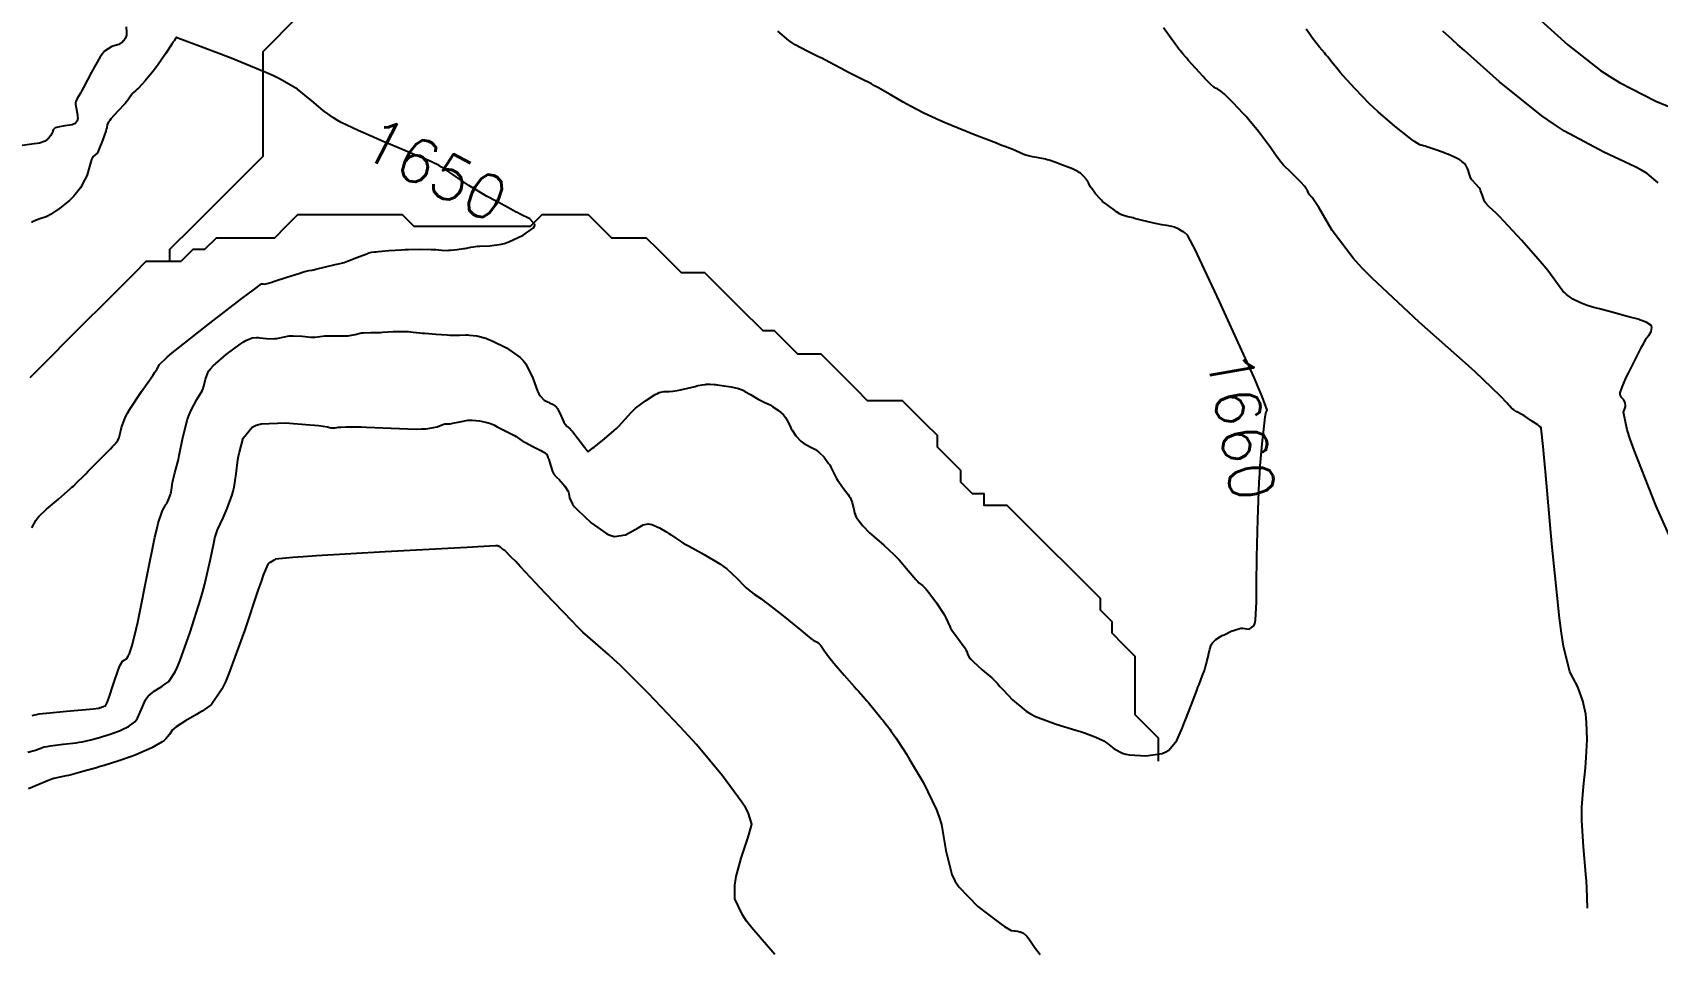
# Model space of a CAD drawing. Header units: metres. Extents: x 68 to 838477, y 94 to 1191015.
# Drawn here: x 837793.2 to 837932.9, y 1189013.9 to 1189093.1 of the extents above; entities that cross this region are included whole.
import ezdxf

# ---------------------------------------------------------------- set-up
doc = ezdxf.new("R2010")
doc.units = ezdxf.units.M
doc.header["$LTSCALE"] = 0.3
doc.layers.add('COTAS 10', color=1, linetype='Continuous')
doc.layers.add('DRENAJE', color=5, linetype='Continuous', lineweight=25)
doc.styles.get("Standard").update_dxf_attribs({"font": 'simplex.shx'})

msp = doc.modelspace()

# ---------------------------------------------------------------- linework, layer by layer
at = {"layer": 'COTAS 10'}
for points, elevation in [([(837801.28, 1189093.61), (837801.31, 1189093.11), (837801.31, 1189093), (837801.3, 1189092.9), (837801.22, 1189092.65), (837801.11, 1189092.49), (837801.08, 1189092.44), (837801.05, 1189092.4), (837800.93, 1189092.27), (837800.73, 1189092.14), (837800.64, 1189092.1), (837800.53, 1189092.06), (837800.04, 1189091.93), (837799.41, 1189091.51), (837799.23, 1189091.3), (837799.03, 1189091.03), (837798.29, 1189089.72), (837797.62, 1189088.4), (837797.48, 1189088.13), (837797.35, 1189087.9), (837797.06, 1189087.44), (837796.94, 1189087.18), (837796.93, 1189087.08), (837796.93, 1189086.97), (837797.01, 1189086.5), (837797.1, 1189086.01), (837797.11, 1189085.89), (837797.12, 1189085.79), (837797.08, 1189085.49), (837796.86, 1189085.28), (837796.76, 1189085.24), (837796.63, 1189085.2), (837796.01, 1189085.09), (837795.4, 1189084.99), (837795.28, 1189084.96), (837795.18, 1189084.92), (837795, 1189084.75), (837794.94, 1189084.55), (837794.92, 1189084.5), (837794.89, 1189084.45), (837794.79, 1189084.25), (837794.64, 1189084.07), (837794.59, 1189084.02), (837794.54, 1189083.97), (837794.32, 1189083.79), (837793.84, 1189083.62), (837793.63, 1189083.58), (837793.38, 1189083.54), (837792.18, 1189083.39)], 1660), ([(837922.81, 1189094.19), (837925.16, 1189092.05), (837927.95, 1189089.86), (837928.76, 1189089.33), (837929.58, 1189088.82), (837932.7, 1189087.23), (837935.43, 1189086.1)], 1700), ([(837793.17, 1189050.55), (837793.51, 1189051.18), (837793.64, 1189051.35), (837793.78, 1189051.52), (837794.42, 1189052.14), (837795.11, 1189052.72), (837795.29, 1189052.87), (837795.46, 1189053.01), (837796.02, 1189053.49), (837796.5, 1189053.92), (837796.62, 1189054.03), (837796.74, 1189054.14), (837797.11, 1189054.5), (837797.61, 1189055), (837797.81, 1189055.2), (837798.02, 1189055.42), (837799, 1189056.4), (837799.93, 1189057.35), (837800.11, 1189057.54), (837800.27, 1189057.7), (837800.56, 1189058.04), (837800.67, 1189058.3), (837800.7, 1189058.42), (837800.73, 1189058.54), (837800.87, 1189059.16), (837801.23, 1189060.08), (837801.4, 1189060.4), (837801.6, 1189060.75), (837802.6, 1189062.26), (837803.57, 1189063.65), (837803.75, 1189063.93), (837803.9, 1189064.16), (837804.14, 1189064.6), (837804.8, 1189065.23), (837805.22, 1189065.58), (837805.74, 1189066), (837808.48, 1189068.14), (837811.22, 1189070.26), (837811.75, 1189070.67), (837812.18, 1189070.99), (837812.9, 1189071.51), (837812.98, 1189071.52), (837813, 1189071.51), (837813.03, 1189071.51), (837813.15, 1189071.5), (837813.52, 1189071.58), (837813.71, 1189071.64), (837813.94, 1189071.71), (837815.08, 1189072.08), (837816.21, 1189072.45), (837816.44, 1189072.52), (837816.62, 1189072.58), (837816.98, 1189072.66), (837817.26, 1189072.7), (837817.4, 1189072.73), (837817.57, 1189072.77), (837818.4, 1189072.97), (837819.23, 1189073.18), (837819.39, 1189073.22), (837819.53, 1189073.25), (837819.78, 1189073.29), (837820.02, 1189073.36), (837820.15, 1189073.41), (837820.3, 1189073.47), (837821.09, 1189073.77), (837821.87, 1189074.07), (837822.02, 1189074.13), (837822.14, 1189074.18), (837822.37, 1189074.25), (837822.62, 1189074.27), (837822.76, 1189074.28), (837822.94, 1189074.3), (837823.84, 1189074.38), (837824.94, 1189074.45), (837825.24, 1189074.47), (837825.53, 1189074.48), (837826.58, 1189074.49), (837827.49, 1189074.48), (837827.7, 1189074.47), (837827.89, 1189074.46), (837828.41, 1189074.42), (837828.86, 1189074.4), (837828.99, 1189074.41), (837829.14, 1189074.41), (837829.72, 1189074.47), (837830.27, 1189074.55), (837830.4, 1189074.57), (837830.53, 1189074.59), (837830.88, 1189074.67), (837831.3, 1189074.74), (837831.47, 1189074.75), (837831.66, 1189074.76), (837832.5, 1189074.79), (837833.54, 1189074.94), (837833.77, 1189075), (837833.84, 1189075.02), (837833.85, 1189075.03), (837834.17, 1189075.13), (837835.4, 1189075.69), (837836.27, 1189076.32), (837836.36, 1189076.47), (837836.39, 1189076.62), (837835.95, 1189077.1), (837835.14, 1189077.5), (837834.94, 1189077.61), (837834.74, 1189077.71), (837834.12, 1189078.05), (837833.49, 1189078.4), (837833.29, 1189078.51), (837833.08, 1189078.62), (837832.24, 1189079.07), (837831.28, 1189079.62), (837831, 1189079.8), (837830.72, 1189079.98), (837829.63, 1189080.72), (837828.62, 1189081.41), (837828.38, 1189081.56), (837828.16, 1189081.69), (837827.51, 1189082.02), (837826.81, 1189082.31), (837826.55, 1189082.42), (837826.28, 1189082.53), (837825.07, 1189083.04), (837823.64, 1189083.64), (837823.22, 1189083.82), (837822.8, 1189084), (837821.21, 1189084.7), (837819.74, 1189085.4), (837819.4, 1189085.59), (837819.09, 1189085.78), (837818.32, 1189086.34), (837818.2, 1189086.43), (837817.43, 1189087.09), (837817.2, 1189087.28), (837816.95, 1189087.48), (837816.01, 1189088.24), (837814.52, 1189089.12), (837813.94, 1189089.41), (837813.28, 1189089.7), (837810.3, 1189090.91), (837807.5, 1189091.98), (837806.95, 1189092.18), (837806.5, 1189092.35), (837805.72, 1189092.65), (837805.61, 1189092.69), (837805.59, 1189092.69), (837805.58, 1189092.69), (837805.54, 1189092.67), (837805.52, 1189092.64), (837805.52, 1189092.64), (837805.52, 1189092.63), (837805.52, 1189092.62), (837805.39, 1189092.42), (837805.3, 1189092.29), (837805.2, 1189092.13), (837804.65, 1189091.29), (837803.97, 1189090.3), (837803.78, 1189090.04), (837803.59, 1189089.8), (837802.9, 1189088.98), (837802.33, 1189088.35), (837802.21, 1189088.24), (837802.11, 1189088.14), (837801.91, 1189087.97), (837801.82, 1189087.91), (837801.79, 1189087.88), (837801.76, 1189087.84), (837801.65, 1189087.65), (837801.41, 1189087.31), (837801.31, 1189087.17), (837801.18, 1189087.02), (837800.56, 1189086.35), (837799.97, 1189085.71), (837799.86, 1189085.57), (837799.78, 1189085.46), (837799.65, 1189085.22), (837799.61, 1189084.94), (837799.57, 1189084.81), (837799.52, 1189084.64), (837799.25, 1189083.84), (837798.94, 1189083.06), (837798.86, 1189082.91), (837798.8, 1189082.79), (837798.58, 1189082.58), (837798.41, 1189082.43), (837798.36, 1189082.33), (837798.31, 1189082.22), (837798.14, 1189081.62), (837797.92, 1189080.88), (837797.83, 1189080.68), (837797.74, 1189080.48), (837797.34, 1189079.76), (837796.79, 1189079.06), (837796.61, 1189078.88), (837796.41, 1189078.69), (837795.59, 1189078.02), (837794.77, 1189077.48), (837794.58, 1189077.37), (837794.4, 1189077.28), (837793.87, 1189077.12), (837793.33, 1189076.91), (837793.13, 1189076.79)], 1650), ([(837793.19, 1189034.43), (837793.79, 1189034.55), (837794.08, 1189034.58), (837794.43, 1189034.63), (837796.14, 1189034.79), (837797.82, 1189034.94), (837798.16, 1189034.97), (837798.43, 1189035), (837798.92, 1189035.06), (837799.04, 1189035.09), (837799.07, 1189035.1), (837799.1, 1189035.11), (837799.21, 1189035.15), (837799.33, 1189035.19), (837799.36, 1189035.2), (837799.39, 1189035.21), (837799.5, 1189035.26), (837799.67, 1189035.58), (837799.74, 1189035.77), (837799.82, 1189035.99), (837800.2, 1189037.15), (837800.59, 1189038.32), (837800.68, 1189038.55), (837800.76, 1189038.74), (837800.96, 1189039.08), (837801.11, 1189039.17), (837801.14, 1189039.19), (837801.18, 1189039.21), (837801.3, 1189039.3), (837801.44, 1189039.52), (837801.49, 1189039.63), (837801.55, 1189039.76), (837801.78, 1189040.42), (837802.14, 1189041.83), (837802.28, 1189042.44), (837802.42, 1189043.15), (837803.08, 1189046.49), (837803.75, 1189049.75), (837803.9, 1189050.41), (837804.03, 1189050.96), (837804.39, 1189052.04), (837804.64, 1189052.43), (837804.7, 1189052.54), (837804.76, 1189052.65), (837804.95, 1189053.03), (837805.09, 1189053.41), (837805.12, 1189053.52), (837805.14, 1189053.62), (837805.2, 1189054), (837805.26, 1189054.43), (837805.29, 1189054.57), (837805.32, 1189054.71), (837805.47, 1189055.28), (837805.69, 1189056.12), (837805.76, 1189056.43), (837805.84, 1189056.77), (837806.16, 1189058.31), (837806.56, 1189059.88), (837806.69, 1189060.25), (837806.82, 1189060.59), (837807.35, 1189061.58), (837807.81, 1189062.33), (837807.89, 1189062.53), (837807.96, 1189062.72), (837808.08, 1189063.33), (837808.35, 1189064), (837808.53, 1189064.22), (837808.74, 1189064.46), (837809.87, 1189065.44), (837811.07, 1189066.33), (837811.33, 1189066.5), (837811.55, 1189066.64), (837812.09, 1189066.88), (837812.48, 1189066.9), (837812.61, 1189066.9), (837812.75, 1189066.89), (837813.33, 1189066.83), (837813.93, 1189066.8), (837814.08, 1189066.81), (837814.23, 1189066.82), (837814.73, 1189066.93), (837815.28, 1189067.04), (837815.45, 1189067.05), (837815.64, 1189067.06), (837816.41, 1189067.01), (837817.15, 1189066.94), (837817.32, 1189066.94), (837817.48, 1189066.94), (837817.92, 1189066.99), (837818.36, 1189067.05), (837818.52, 1189067.06), (837818.69, 1189067.06), (837819.43, 1189067.05), (837820.18, 1189067.04), (837820.35, 1189067.05), (837820.5, 1189067.07), (837820.95, 1189067.17), (837821.37, 1189067.28), (837821.51, 1189067.3), (837821.66, 1189067.32), (837822.31, 1189067.34), (837822.97, 1189067.35), (837823.13, 1189067.35), (837823.29, 1189067.36), (837823.79, 1189067.39), (837824.23, 1189067.42), (837824.35, 1189067.42), (837824.46, 1189067.43), (837824.88, 1189067.43), (837825.3, 1189067.42), (837825.42, 1189067.42), (837825.53, 1189067.41), (837825.95, 1189067.37), (837826.51, 1189067.31), (837826.71, 1189067.29), (837826.93, 1189067.27), (837827.89, 1189067.19), (837828.87, 1189067.13), (837829.1, 1189067.12), (837829.31, 1189067.11), (837829.93, 1189067.12), (837830.47, 1189067.14), (837830.62, 1189067.13), (837830.79, 1189067.12), (837831.4, 1189067.05), (837832.18, 1189066.84), (837832.45, 1189066.74), (837832.74, 1189066.62), (837833.95, 1189066.03), (837835.12, 1189065.2), (837835.39, 1189064.93), (837835.62, 1189064.63), (837836.23, 1189063.41), (837836.63, 1189062.3), (837836.74, 1189062.07), (837836.84, 1189061.89), (837837.18, 1189061.52), (837837.49, 1189061.38), (837837.58, 1189061.34), (837837.66, 1189061.3), (837837.96, 1189061.16), (837838.25, 1189060.91), (837838.33, 1189060.81), (837838.4, 1189060.7), (837838.66, 1189060.16), (837838.89, 1189059.64), (837838.95, 1189059.54), (837839, 1189059.45), (837839.18, 1189059.26), (837839.43, 1189059.05), (837839.52, 1189058.95), (837839.63, 1189058.82), (837840.12, 1189058.2), (837840.58, 1189057.59), (837840.66, 1189057.47), (837840.73, 1189057.38), (837840.85, 1189057.22), (837840.86, 1189057.2), (837840.87, 1189057.19), (837840.88, 1189057.18), (837840.93, 1189057.14), (837840.99, 1189057.12), (837841.01, 1189057.12), (837841.03, 1189057.13), (837841.11, 1189057.19), (837841.35, 1189057.39), (837841.48, 1189057.49), (837841.63, 1189057.61), (837842.39, 1189058.21), (837843.21, 1189058.9), (837843.41, 1189059.09), (837843.59, 1189059.26), (837844.12, 1189059.87), (837844.67, 1189060.47), (837844.85, 1189060.64), (837845.05, 1189060.82), (837845.91, 1189061.47), (837846.73, 1189062), (837846.92, 1189062.1), (837847.08, 1189062.18), (837847.49, 1189062.28), (837847.78, 1189062.26), (837847.86, 1189062.26), (837847.94, 1189062.27), (837848.25, 1189062.3), (837848.63, 1189062.36), (837848.77, 1189062.39), (837848.92, 1189062.42), (837849.55, 1189062.56), (837850.17, 1189062.71), (837850.31, 1189062.74), (837850.44, 1189062.77), (837850.78, 1189062.84), (837851.04, 1189062.88), (837851.11, 1189062.89), (837851.18, 1189062.89), (837851.45, 1189062.9), (837851.8, 1189062.88), (837851.92, 1189062.87), (837852.06, 1189062.85), (837852.66, 1189062.76), (837853.26, 1189062.66), (837853.39, 1189062.63), (837853.52, 1189062.6), (837853.88, 1189062.52), (837854.21, 1189062.4), (837854.32, 1189062.35), (837854.44, 1189062.28), (837854.93, 1189062), (837855.45, 1189061.69), (837855.58, 1189061.61), (837855.71, 1189061.54), (837856.16, 1189061.33), (837856.6, 1189061.11), (837856.73, 1189061.04), (837856.85, 1189060.96), (837857.33, 1189060.63), (837857.75, 1189060.26), (837857.84, 1189060.15), (837857.93, 1189060.04), (837858.15, 1189059.63), (837858.35, 1189059.19), (837858.42, 1189059.06), (837858.5, 1189058.94), (837858.83, 1189058.46), (837859.24, 1189058.01), (837859.37, 1189057.91), (837859.49, 1189057.82), (837860, 1189057.55), (837860.51, 1189057.27), (837860.65, 1189057.18), (837860.78, 1189057.07), (837861.24, 1189056.61), (837861.63, 1189056.09), (837861.73, 1189055.95), (837861.81, 1189055.81), (837862.06, 1189055.3), (837862.32, 1189054.79), (837862.41, 1189054.64), (837862.51, 1189054.49), (837862.92, 1189053.94), (837863.32, 1189053.41), (837863.41, 1189053.28), (837863.48, 1189053.15), (837863.65, 1189052.73), (837863.74, 1189052.36), (837863.76, 1189052.26), (837863.79, 1189052.16), (837863.86, 1189051.83), (837864, 1189051.47), (837864.08, 1189051.36), (837864.16, 1189051.23), (837864.57, 1189050.72), (837865.15, 1189050.12), (837865.34, 1189049.94), (837865.54, 1189049.76), (837866.37, 1189049.05), (837867.24, 1189048.26), (837867.47, 1189048.03), (837867.7, 1189047.8), (837868.48, 1189046.89), (837869.12, 1189046.1), (837869.26, 1189045.95), (837869.38, 1189045.82), (837869.69, 1189045.58), (837869.99, 1189045.3), (837870.11, 1189045.16), (837870.25, 1189044.99), (837870.9, 1189044.1), (837871.51, 1189043.19), (837871.62, 1189042.99), (837871.72, 1189042.82), (837871.89, 1189042.43), (837872.04, 1189042.07), (837872.12, 1189041.92), (837872.23, 1189041.75), (837872.79, 1189040.98), (837873.33, 1189040.22), (837873.43, 1189040.06), (837873.51, 1189039.93), (837873.61, 1189039.62), (837873.78, 1189039.33), (837873.9, 1189039.2), (837874.05, 1189039.05), (837874.84, 1189038.33), (837875.65, 1189037.64), (837875.8, 1189037.5), (837875.93, 1189037.39), (837876.15, 1189037.17), (837876.36, 1189036.92), (837876.49, 1189036.78), (837876.64, 1189036.61), (837877.43, 1189035.76), (837878.6, 1189034.8), (837878.99, 1189034.56), (837879.41, 1189034.34), (837881.18, 1189033.68), (837882.89, 1189033.16), (837883.28, 1189033.03), (837883.63, 1189032.92), (837884.59, 1189032.56), (837885.27, 1189032.23), (837885.44, 1189032.12), (837885.61, 1189032.01), (837886.16, 1189031.56), (837886.89, 1189031.17), (837887.17, 1189031.1), (837887.49, 1189031.04), (837888.9, 1189030.95), (837890.29, 1189031.15), (837890.6, 1189031.28), (837890.87, 1189031.44), (837891.56, 1189032.28), (837892.03, 1189033.38), (837892.16, 1189033.71), (837892.3, 1189034.05), (837892.81, 1189035.36), (837893.27, 1189036.56), (837893.37, 1189036.84), (837893.47, 1189037.09), (837893.74, 1189037.79), (837893.92, 1189038.28), (837893.96, 1189038.39), (837893.99, 1189038.5), (837894.08, 1189038.81), (837894.14, 1189039.05), (837894.16, 1189039.11), (837894.17, 1189039.17), (837894.22, 1189039.36), (837894.28, 1189039.58), (837894.29, 1189039.66), (837894.31, 1189039.75), (837894.38, 1189040.11), (837894.5, 1189040.49), (837894.56, 1189040.58), (837894.62, 1189040.67), (837894.91, 1189040.95), (837895.32, 1189041.2), (837895.46, 1189041.28), (837895.61, 1189041.35), (837896.23, 1189041.66), (837896.88, 1189041.88), (837897.05, 1189041.91), (837897.21, 1189041.92), (837897.76, 1189041.85), (837898.17, 1189042.11), (837898.25, 1189042.33), (837898.31, 1189042.61), (837898.4, 1189044.18), (837898.41, 1189046.49), (837898.42, 1189047.23), (837898.44, 1189048.03), (837898.52, 1189051.3), (837898.64, 1189054.48), (837898.68, 1189055.21), (837898.72, 1189055.88), (837898.88, 1189057.77), (837899.03, 1189059.03), (837899.06, 1189059.3), (837899.09, 1189059.53), (837899.15, 1189060.09), (837899.19, 1189060.38), (837899.21, 1189060.45), (837899.23, 1189060.5), (837899.32, 1189060.65), (837898.89, 1189061.85), (837898.58, 1189062.57), (837898.19, 1189063.47), (837896.09, 1189068.1), (837895.21, 1189070.01), (837893.94, 1189072.76), (837893.51, 1189073.67), (837893.15, 1189074.41), (837892.46, 1189075.71), (837892.21, 1189075.92), (837892.14, 1189075.98), (837892.05, 1189076.03), (837891.72, 1189076.22), (837891.35, 1189076.39), (837891.24, 1189076.42), (837891.13, 1189076.45), (837890.71, 1189076.53), (837890.26, 1189076.6), (837890.13, 1189076.62), (837889.99, 1189076.65), (837889.47, 1189076.76), (837888.97, 1189076.87), (837888.85, 1189076.9), (837888.73, 1189076.93), (837888.37, 1189077.03), (837888.02, 1189077.12), (837887.91, 1189077.15), (837887.79, 1189077.18), (837887.34, 1189077.28), (837886.9, 1189077.41), (837886.79, 1189077.46), (837886.69, 1189077.51), (837886.36, 1189077.72), (837886.05, 1189077.96), (837885.96, 1189078.02), (837885.88, 1189078.09), (837885.53, 1189078.33), (837885.17, 1189078.61), (837885.07, 1189078.71), (837884.96, 1189078.82), (837884.57, 1189079.27), (837884.24, 1189079.71), (837884.17, 1189079.81), (837884.11, 1189079.9), (837883.98, 1189080.15), (837883.87, 1189080.36), (837883.83, 1189080.42), (837883.79, 1189080.49), (837883.57, 1189080.75), (837883.27, 1189081.03), (837883.17, 1189081.1), (837883.06, 1189081.17), (837882.59, 1189081.4), (837882.05, 1189081.61), (837881.9, 1189081.67), (837881.74, 1189081.73), (837881.17, 1189081.95), (837880.58, 1189082.15), (837880.42, 1189082.19), (837880.26, 1189082.23), (837879.68, 1189082.35), (837879.15, 1189082.44), (837879.03, 1189082.46), (837878.92, 1189082.49), (837878.58, 1189082.59), (837878.33, 1189082.68), (837878.27, 1189082.71), (837878.21, 1189082.73), (837878.03, 1189082.81), (837877.85, 1189082.9), (837877.79, 1189082.92), (837877.72, 1189082.95), (837877.45, 1189083.06), (837876.77, 1189083.33), (837876.44, 1189083.45), (837876.06, 1189083.6), (837874.18, 1189084.34), (837872.13, 1189085.16), (837871.64, 1189085.37), (837871.19, 1189085.56), (837869.82, 1189086.2), (837868.68, 1189086.79), (837868.37, 1189086.96), (837868.05, 1189087.14), (837866.92, 1189087.79), (837865.85, 1189088.4), (837865.57, 1189088.55), (837865.31, 1189088.7), (837864.42, 1189089.15), (837863.58, 1189089.57), (837863.34, 1189089.7), (837863.1, 1189089.82), (837862.23, 1189090.29), (837861.31, 1189090.77), (837861.05, 1189090.91), (837860.78, 1189091.04), (837859.78, 1189091.52), (837858.77, 1189092.07), (837858.5, 1189092.25), (837858.22, 1189092.45), (837857.26, 1189093.23)], 1660), ([(837926.83, 1189017.85), (837926.78, 1189019.61), (837926.75, 1189020.19), (837926.71, 1189020.79), (837926.51, 1189023.12), (837926.36, 1189025.4), (837926.35, 1189025.97), (837926.36, 1189026.53), (837926.49, 1189028.31), (837926.67, 1189029.93), (837926.71, 1189030.37), (837926.74, 1189030.8), (837926.81, 1189032.36), (837926.77, 1189033.81), (837926.74, 1189034.18), (837926.69, 1189034.53), (837926.43, 1189035.69), (837926.06, 1189036.71), (837925.94, 1189036.99), (837925.82, 1189037.25), (837925.33, 1189038.17), (837924.77, 1189040.39), (837924.6, 1189041.48), (837924.43, 1189042.78), (837923.78, 1189049.17), (837923.22, 1189055.4), (837923.11, 1189056.59), (837923.02, 1189057.55), (837922.87, 1189059.1), (837922.86, 1189059.14), (837922.86, 1189059.15), (837922.86, 1189059.16), (837922.85, 1189059.17), (837922.73, 1189059.27), (837922.65, 1189059.32), (837922.56, 1189059.39), (837922.04, 1189059.75), (837921.46, 1189060.14), (837921.32, 1189060.22), (837921.19, 1189060.3), (837920.78, 1189060.53), (837920.5, 1189060.69), (837920.45, 1189060.72), (837920.4, 1189060.75), (837920.3, 1189060.83), (837920.14, 1189061.02), (837920.05, 1189061.13), (837919.93, 1189061.25), (837919.37, 1189061.87), (837917.88, 1189063.31), (837917.18, 1189063.95), (837916.36, 1189064.69), (837912.39, 1189068.23), (837908.33, 1189072), (837907.46, 1189072.89), (837906.71, 1189073.72), (837904.89, 1189076.11), (837903.96, 1189077.74), (837903.76, 1189078.07), (837903.59, 1189078.35), (837903.18, 1189078.93), (837902.99, 1189079.15), (837902.95, 1189079.21), (837902.91, 1189079.25), (837902.85, 1189079.39), (837902.78, 1189079.54), (837902.75, 1189079.6), (837902.71, 1189079.66), (837902.52, 1189079.91), (837902.2, 1189080.27), (837902.08, 1189080.4), (837901.95, 1189080.53), (837901.34, 1189081.11), (837900.72, 1189081.73), (837900.57, 1189081.9), (837900.43, 1189082.06), (837900.02, 1189082.62), (837899.59, 1189083.25), (837899.44, 1189083.46), (837899.27, 1189083.69), (837898.56, 1189084.62), (837897.73, 1189085.63), (837897.5, 1189085.9), (837897.26, 1189086.16), (837896.39, 1189087.08), (837895.64, 1189087.81), (837895.48, 1189087.96), (837895.34, 1189088.07), (837895.04, 1189088.27), (837894.86, 1189088.35), (837894.8, 1189088.39), (837894.74, 1189088.43), (837894.48, 1189088.66), (837894.11, 1189089.03), (837893.97, 1189089.18), (837893.83, 1189089.34), (837893.17, 1189090.06), (837892.54, 1189090.76), (837892.41, 1189090.91), (837892.3, 1189091.03), (837892.07, 1189091.3), (837891.84, 1189091.57), (837891.74, 1189091.7), (837891.62, 1189091.86), (837891.06, 1189092.6), (837890.42, 1189093.52)], 1670), ([(837934.95, 1189047.47), (837932.73, 1189052.4), (837930.85, 1189057.22), (837930.5, 1189058.18), (837930.24, 1189058.97), (837929.93, 1189060.49), (837930.08, 1189060.9), (837930.1, 1189060.99), (837930.11, 1189061.07), (837930.09, 1189061.3), (837930, 1189061.48), (837929.96, 1189061.53), (837929.93, 1189061.57), (837929.76, 1189061.74), (837929.66, 1189061.97), (837929.65, 1189062.06), (837929.66, 1189062.16), (837929.81, 1189062.63), (837930.12, 1189063.32), (837930.23, 1189063.57), (837930.37, 1189063.85), (837930.96, 1189065.04), (837931.52, 1189066.14), (837931.64, 1189066.35), (837931.73, 1189066.53), (837931.92, 1189066.84), (837932.02, 1189066.96), (837932.06, 1189067.01), (837932.1, 1189067.08), (837932.3, 1189067.42), (837932.37, 1189067.78), (837932.34, 1189067.87), (837932.28, 1189067.96), (837931.88, 1189068.22), (837931.4, 1189068.41), (837931.3, 1189068.45), (837931.2, 1189068.48), (837930.97, 1189068.55), (837930.59, 1189068.64), (837930.4, 1189068.69), (837930.17, 1189068.75), (837929.05, 1189069.05), (837927.88, 1189069.36), (837927.62, 1189069.44), (837927.4, 1189069.5), (837926.81, 1189069.67), (837926.38, 1189069.83), (837926.25, 1189069.89), (837926.12, 1189069.95), (837925.58, 1189070.21), (837925.03, 1189070.6), (837924.88, 1189070.75), (837924.73, 1189070.9), (837923.43, 1189072.66), (837923.13, 1189073.03), (837922.78, 1189073.44), (837921.19, 1189075.24), (837919.62, 1189076.93), (837919.3, 1189077.27), (837919.01, 1189077.56), (837918.37, 1189078.16), (837918.08, 1189078.47), (837918.01, 1189078.56), (837917.95, 1189078.67), (837917.81, 1189079.11), (837917.66, 1189079.55), (837917.61, 1189079.66), (837917.54, 1189079.76), (837917.26, 1189080.08), (837916.98, 1189080.36), (837916.92, 1189080.44), (837916.86, 1189080.52), (837916.73, 1189080.82), (837916.65, 1189081.1), (837916.63, 1189081.17), (837916.61, 1189081.23), (837916.54, 1189081.43), (837916.45, 1189081.6), (837916.42, 1189081.65), (837916.39, 1189081.7), (837916.26, 1189081.87), (837916.05, 1189082.05), (837915.96, 1189082.11), (837915.86, 1189082.17), (837915.41, 1189082.41), (837914.83, 1189082.66), (837914.65, 1189082.73), (837914.46, 1189082.81), (837913.72, 1189083.07), (837913.04, 1189083.3), (837912.89, 1189083.35), (837912.76, 1189083.39), (837912.44, 1189083.48), (837911.99, 1189083.75), (837911.77, 1189083.91), (837911.52, 1189084.1), (837910.29, 1189085.08), (837908.86, 1189086.31), (837908.49, 1189086.66), (837908.12, 1189087), (837906.87, 1189088.27), (837905.84, 1189089.41), (837905.61, 1189089.67), (837905.41, 1189089.91), (837904.88, 1189090.57), (837904.49, 1189091.07), (837904.37, 1189091.21), (837904.26, 1189091.35), (837903.81, 1189091.85), (837903.18, 1189092.67), (837902.95, 1189093.01), (837902.68, 1189093.4)], 1680), ([(837932.91, 1189080.2), (837931.96, 1189081), (837931.49, 1189081.28), (837930.94, 1189081.57), (837928.24, 1189082.84), (837924.87, 1189084.64), (837923.91, 1189085.26), (837922.93, 1189085.95), (837919.28, 1189088.89), (837916.26, 1189091.57), (837915.67, 1189092.09), (837915.2, 1189092.51), (837914.42, 1189093.23)], 1690), ([(837792.82, 1189031.26), (837793.48, 1189031.45), (837794.23, 1189031.71), (837794.48, 1189031.76), (837794.75, 1189031.82), (837795.86, 1189031.96), (837796.98, 1189032.08), (837797.24, 1189032.12), (837797.49, 1189032.16), (837798.24, 1189032.32), (837798.88, 1189032.51), (837799.06, 1189032.56), (837799.24, 1189032.62), (837799.89, 1189032.82), (837800.54, 1189033.04), (837800.71, 1189033.11), (837800.88, 1189033.18), (837801.48, 1189033.46), (837802.01, 1189033.86), (837802.14, 1189034.02), (837802.26, 1189034.19), (837802.6, 1189034.97), (837802.93, 1189035.75), (837803.04, 1189035.93), (837803.17, 1189036.09), (837803.67, 1189036.51), (837804.21, 1189036.83), (837804.35, 1189036.92), (837804.49, 1189037.01), (837804.95, 1189037.33), (837805.5, 1189038.18), (837805.69, 1189038.6), (837805.9, 1189039.1), (837806.79, 1189041.59), (837807.66, 1189044.39), (837807.86, 1189045.08), (837808.04, 1189045.74), (837808.52, 1189047.84), (837808.83, 1189049.38), (837808.9, 1189049.69), (837808.97, 1189049.95), (837809.14, 1189050.47), (837809.34, 1189050.84), (837809.42, 1189051.02), (837809.52, 1189051.22), (837809.96, 1189052.2), (837810.39, 1189053.38), (837810.48, 1189053.7), (837810.56, 1189054.03), (837810.73, 1189055.2), (837810.88, 1189056.38), (837810.94, 1189056.71), (837811.01, 1189057.04), (837811.32, 1189058.25), (837812.1, 1189059.2), (837812.46, 1189059.36), (837812.89, 1189059.49), (837814.97, 1189059.58), (837817.05, 1189059.41), (837817.47, 1189059.37), (837817.83, 1189059.34), (837818.57, 1189059.22), (837818.86, 1189059.15), (837818.94, 1189059.14), (837819.01, 1189059.14), (837819.24, 1189059.15), (837819.52, 1189059.19), (837819.62, 1189059.2), (837819.72, 1189059.21), (837820.18, 1189059.24), (837821.09, 1189059.24), (837821.48, 1189059.23), (837821.94, 1189059.21), (837824.06, 1189059.11), (837826.2, 1189059.04), (837826.66, 1189059.05), (837827.06, 1189059.07), (837828, 1189059.24), (837828.48, 1189059.43), (837828.58, 1189059.46), (837828.67, 1189059.49), (837828.88, 1189059.5), (837829.12, 1189059.5), (837829.23, 1189059.51), (837829.35, 1189059.54), (837829.94, 1189059.67), (837830.63, 1189059.79), (837830.81, 1189059.8), (837831, 1189059.81), (837831.64, 1189059.74), (837832.16, 1189059.63), (837832.27, 1189059.61), (837832.37, 1189059.58), (837832.59, 1189059.52), (837832.87, 1189059.39), (837833, 1189059.32), (837833.15, 1189059.24), (837833.91, 1189058.86), (837834.65, 1189058.47), (837834.79, 1189058.39), (837834.91, 1189058.32), (837835.11, 1189058.17), (837835.29, 1189058.03), (837835.4, 1189057.97), (837835.53, 1189057.9), (837836.21, 1189057.55), (837836.91, 1189057.2), (837837.05, 1189057.12), (837837.17, 1189057.05), (837837.41, 1189056.86), (837837.52, 1189056.63), (837837.56, 1189056.54), (837837.6, 1189056.43), (837837.74, 1189055.92), (837837.92, 1189055.39), (837837.97, 1189055.28), (837838.03, 1189055.17), (837838.25, 1189054.91), (837838.5, 1189054.68), (837838.58, 1189054.6), (837838.66, 1189054.51), (837838.97, 1189054.14), (837839.24, 1189053.73), (837839.29, 1189053.62), (837839.32, 1189053.51), (837839.36, 1189053.13), (837839.63, 1189052.57), (837839.81, 1189052.36), (837840.03, 1189052.11), (837841.22, 1189050.99), (837842.58, 1189050.04), (837842.92, 1189049.9), (837843.23, 1189049.81), (837844.19, 1189049.94), (837845.26, 1189050.55), (837845.71, 1189050.8), (837846.14, 1189050.89), (837846.28, 1189050.87), (837846.44, 1189050.83), (837847.09, 1189050.55), (837847.74, 1189050.17), (837847.9, 1189050.07), (837848.05, 1189049.98), (837848.51, 1189049.66), (837849.12, 1189049.26), (837849.37, 1189049.12), (837849.65, 1189048.96), (837850.94, 1189048.25), (837852.29, 1189047.45), (837852.61, 1189047.23), (837852.9, 1189047.01), (837853.75, 1189046.22), (837854.4, 1189045.53), (837854.56, 1189045.38), (837854.72, 1189045.24), (837855.23, 1189044.86), (837855.89, 1189044.41), (837856.14, 1189044.22), (837856.43, 1189044), (837857.72, 1189042.99), (837858.97, 1189041.98), (837859.23, 1189041.77), (837859.46, 1189041.58), (837859.97, 1189041.15), (837860.23, 1189040.94), (837860.3, 1189040.89), (837860.36, 1189040.85), (837860.58, 1189040.74), (837860.82, 1189040.58), (837860.89, 1189040.51), (837860.96, 1189040.43), (837861.26, 1189040.01), (837861.72, 1189039.38), (837861.89, 1189039.16), (837862.09, 1189038.92), (837862.97, 1189037.89), (837863.84, 1189036.91), (837864.03, 1189036.69), (837864.19, 1189036.5), (837864.6, 1189036.05), (837864.92, 1189035.69), (837865.03, 1189035.56), (837865.15, 1189035.42), (837865.63, 1189034.82), (837866.11, 1189034.23), (837866.21, 1189034.1), (837866.31, 1189033.98), (837866.56, 1189033.68), (837866.8, 1189033.36), (837866.89, 1189033.24), (837866.99, 1189033.11), (837867.42, 1189032.5), (837868.07, 1189031.48), (837868.32, 1189031.08), (837868.59, 1189030.64), (837869.78, 1189028.62), (837870.91, 1189026.31), (837871.14, 1189025.68), (837871.33, 1189025.05), (837871.71, 1189022.82), (837872.22, 1189020.74), (837872.49, 1189020.21), (837872.82, 1189019.69), (837874.46, 1189018), (837876.13, 1189016.74), (837876.46, 1189016.49), (837876.75, 1189016.29), (837877.32, 1189015.95), (837877.55, 1189015.91), (837877.61, 1189015.91), (837877.67, 1189015.9), (837877.87, 1189015.87), (837878.07, 1189015.83), (837878.12, 1189015.81), (837878.18, 1189015.79), (837878.39, 1189015.7), (837878.66, 1189015.46), (837878.76, 1189015.34), (837878.87, 1189015.2), (837879.33, 1189014.5), (837879.81, 1189013.87)], 1670), ([(837857.01, 1189013.87), (837855.03, 1189016.17), (837854.59, 1189016.75), (837854.24, 1189017.27), (837853.59, 1189018.67), (837853.58, 1189019.84), (837853.63, 1189020.2), (837853.7, 1189020.59), (837854.12, 1189022.14), (837854.61, 1189023.61), (837854.71, 1189023.95), (837854.8, 1189024.25), (837855.03, 1189025.07), (837854.73, 1189026.08), (837854.49, 1189026.5), (837854.19, 1189026.98), (837852.52, 1189029.23), (837850.27, 1189031.91), (837849.59, 1189032.68), (837848.89, 1189033.45), (837846.16, 1189036.3), (837843.71, 1189038.73), (837843.18, 1189039.23), (837842.72, 1189039.67), (837841.6, 1189040.64), (837840.52, 1189041.59), (837840.09, 1189042.02), (837839.59, 1189042.52), (837837.32, 1189044.9), (837835.17, 1189047.2), (837834.75, 1189047.64), (837834.4, 1189048), (837833.8, 1189048.59), (837833.7, 1189048.65), (837833.67, 1189048.67), (837833.64, 1189048.69), (837833.54, 1189048.79), (837833.44, 1189048.88), (837833.41, 1189048.91), (837833.38, 1189048.92), (837833.29, 1189048.97), (837833.21, 1189048.99), (837833.19, 1189049), (837833.17, 1189049), (837833.14, 1189049), (837833.11, 1189048.99), (837833.09, 1189048.99), (837833.08, 1189048.99), (837833.01, 1189048.99), (837831.5, 1189048.92), (837830.59, 1189048.87), (837829.45, 1189048.8), (837823.54, 1189048.48), (837817.64, 1189048.13), (837816.5, 1189048.06), (837815.59, 1189048), (837814.1, 1189047.86), (837814.01, 1189047.78), (837813.97, 1189047.76), (837813.94, 1189047.74), (837813.8, 1189047.66), (837813.65, 1189047.58), (837813.61, 1189047.55), (837813.57, 1189047.53), (837813.44, 1189047.43), (837813.06, 1189046.49), (837812.87, 1189045.93), (837812.63, 1189045.25), (837811.44, 1189041.69), (837810.11, 1189038.04), (837809.8, 1189037.3), (837809.5, 1189036.67), (837808.6, 1189035.36), (837807.8, 1189034.8), (837807.56, 1189034.65), (837807.32, 1189034.49), (837806.38, 1189033.95), (837805.57, 1189033.44), (837805.41, 1189033.31), (837805.27, 1189033.19), (837804.99, 1189032.79), (837804.69, 1189032.4), (837804.54, 1189032.27), (837804.36, 1189032.15), (837803.47, 1189031.65), (837802.37, 1189031.15), (837802.06, 1189031.02), (837801.74, 1189030.89), (837800.57, 1189030.49), (837799.38, 1189030.12), (837799.05, 1189030.02), (837798.73, 1189029.93), (837797.56, 1189029.59), (837796.56, 1189029.32), (837796.33, 1189029.26), (837796.13, 1189029.22), (837795.59, 1189029.12), (837795.07, 1189029.01), (837794.88, 1189028.94), (837794.67, 1189028.87), (837793.76, 1189028.48), (837792.89, 1189028.12)], 1680)]:
    msp.add_lwpolyline(points, dxfattribs=dict(at, elevation=elevation))
at = {"layer": 'DRENAJE'}
for points in [[(837816.01, 1189094.46, 0), (837813.01, 1189091.46, 0), (837813.01, 1189082.46, 0), (837812.01, 1189081.46, 0), (837811.01, 1189080.46, 0), (837810.01, 1189079.46, 0), (837809.01, 1189078.46, 0), (837808.01, 1189077.46, 0), (837807.01, 1189076.46, 0), (837805.01, 1189074.46, 0), (837805.01, 1189073.46, 0)], [(837816.01, 1189077.46, 0), (837815.01, 1189076.46, 0), (837814.01, 1189075.46, 0), (837809.01, 1189075.46, 0), (837808.01, 1189074.46, 0), (837807.01, 1189074.46, 0), (837806.01, 1189073.46, 0)], [(837846, 1189075.46, 0), (837843, 1189075.46, 0), (837842, 1189076.46, 0), (837841, 1189077.46, 0), (837837, 1189077.46, 0), (837836, 1189076.46, 0), (837826.01, 1189076.46, 0), (837825.01, 1189077.46, 0), (837816.01, 1189077.46, 0)], [(837877.99, 1189051.47, 0), (837876.99, 1189052.47, 0), (837874.99, 1189052.47, 0), (837874.99, 1189053.47, 0), (837873.99, 1189053.47, 0), (837872.99, 1189054.47, 0), (837872.99, 1189055.47, 0), (837871.99, 1189056.47, 0), (837870.99, 1189057.47, 0), (837870.99, 1189058.47, 0), (837869.99, 1189059.47, 0), (837868.99, 1189060.47, 0), (837867.99, 1189061.47, 0), (837864.99, 1189061.47, 0), (837863.99, 1189062.47, 0), (837862.99, 1189063.47, 0), (837861.99, 1189064.47, 0), (837860.99, 1189065.47, 0), (837858.99, 1189065.47, 0), (837857.99, 1189066.47, 0), (837856.99, 1189067.47, 0), (837856, 1189067.47, 0), (837854, 1189069.47, 0), (837853, 1189070.47, 0), (837852, 1189071.47, 0), (837851, 1189072.47, 0), (837849, 1189072.47, 0), (837848, 1189073.46, 0), (837847, 1189074.46, 0), (837846, 1189075.46, 0)], [(837793.02, 1189063.47, 0), (837794.02, 1189064.47, 0), (837795.02, 1189065.47, 0), (837796.02, 1189066.47, 0), (837797.02, 1189067.47, 0), (837798.01, 1189068.47, 0), (837799.01, 1189069.47, 0), (837800.01, 1189070.47, 0), (837801.01, 1189071.47, 0), (837802.01, 1189072.47, 0), (837803.01, 1189073.46, 0), (837805.01, 1189073.46, 0), (837806.01, 1189073.46, 0)], [(837889.98, 1189030.48, 0), (837889.98, 1189032.48, 0), (837888.98, 1189033.48, 0), (837887.98, 1189034.48, 0), (837887.98, 1189039.48, 0), (837886.98, 1189040.48, 0), (837885.99, 1189041.48, 0), (837885.99, 1189042.48, 0), (837884.99, 1189043.48, 0), (837884.99, 1189044.47, 0), (837883.99, 1189045.47, 0), (837882.99, 1189046.47, 0), (837881.99, 1189047.47, 0), (837880.99, 1189048.47, 0), (837879.99, 1189049.47, 0), (837878.99, 1189050.47, 0), (837877.99, 1189051.47, 0)]]:
    msp.add_polyline3d(points, dxfattribs=at)

# ---------------------------------------------------------------- texts
at = {"layer": 'COTAS 10', "char_height": 3.8, "attachment_point": 7}
for s, insert, rotation in [('1650', (837821.16, 1189082.7, 1650), 332.2932), ('1660', (837894.09, 1189065.44, 1660), 280.0407)]:
    msp.add_mtext(s, dxfattribs=dict(at, insert=insert, rotation=rotation))

doc.saveas('drawing.dxf')
